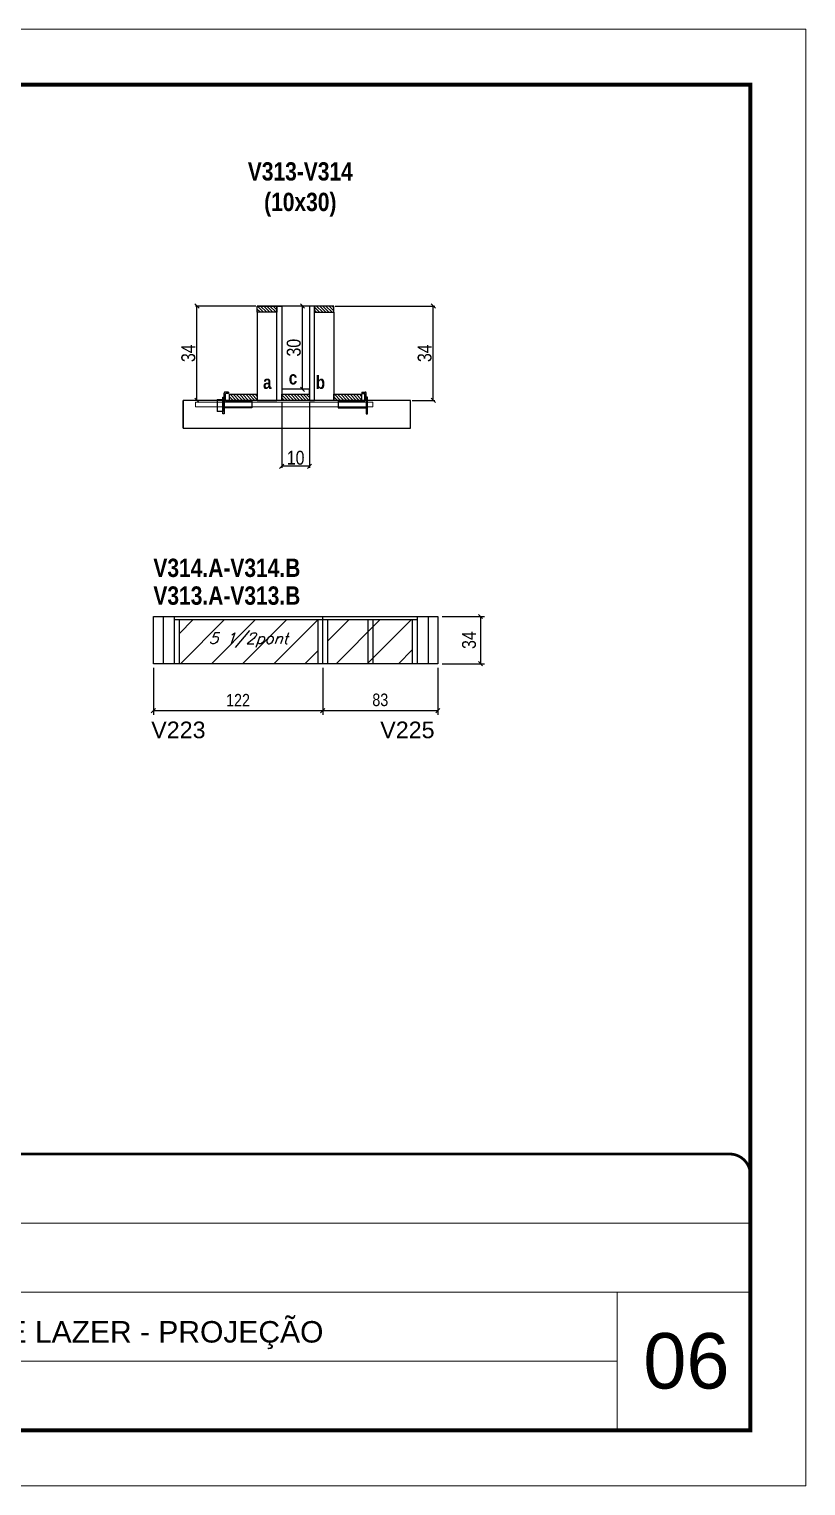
# Model space of a CAD drawing. Extents: x 13154 to 22413, y 1253 to 30260.
# Drawn here: x 15678 to 16238, y 27671 to 28721 of the extents above; entities that cross this region are included whole.
import ezdxf

# ---------------------------------------------------------------- set-up
doc = ezdxf.new("R2010")
doc.units = 0
doc.linetypes.add('CONTINUO', pattern=[0])
doc.linetypes.add('DASHED', pattern=[0.75, 0.5, -0.25])
for name, color, linetype in [('5', 5, 'Continuous'), ('barrote', 251, 'Continuous'), ('COTA', 241, 'Continuous'), ('detalhes', 4, 'Continuous'), ('NOMENCLATURA', 7, 'Continuous'), ('Painéis', 200, 'Continuous'), ('presilha', 1, 'Continuous'), ('SARR_2.2x10', 60, 'Continuous'), ('SARR_2.2x7', 40, 'Continuous'), ('SARR_3.5x7', 81, 'Continuous'), ('texto', 7, 'Continuous')]:
    doc.layers.add(name, color=color, linetype=linetype)
for name, color, linetype, lineweight in [('CARIMBO', 255, 'Continuous', 9), ('CONCRETO', 251, 'Continuous', 25), ('Folhas', 255, 'Continuous', 9), ('Hachura', 251, 'Continuous', 9), ('SARRAFO DE PRESSAO', 251, 'DASHED', 9), ('SCO-___-LAJ', 2, 'Continuous', 0)]:
    doc.layers.add(name, color=color, linetype=linetype, lineweight=lineweight)
doc.styles.add('ARIAL', font='arial.ttf')
doc.styles.add('COTA TECNICA', font='techl___.ttf', dxfattribs={"height": 10})
doc.styles.add('COTA TECNICA 2X', font='techl___.ttf', dxfattribs={"height": 10})
doc.styles.add('COTA TECNICA-50', font='techl___.ttf', dxfattribs={"height": 9})
doc.styles.add('Romans', font='romans.shx')
doc.styles.get("Standard").update_dxf_attribs({"font": 'arial.ttf'})
doc.styles.add('TECNICA', font='techb___.ttf', dxfattribs={"height": 10})
doc.dimstyles.new('COTA PAINEL-50', dxfattribs={"dimtxt": 9, "dimasz": 3, "dimexe": 3, "dimexo": 3, "dimgap": 3, "dimtad": 1, "dimdec": 1, "dimzin": 12, "dimdsep": 46, "dimtxsty": 'COTA TECNICA-50', "dimblk1": 'OBLIQUE', "dimblk2": 'OBLIQUE', "dimsah": 1, "dimcen": 0.9, "dimclrd": 4, "dimclre": 4, "dimclrt": 240, "dimadec": 1, "dimazin": 3, "dimtfac": 1, "dimtdec": 1, "dimtmove": 0, "dimatfit": 3, "dimfxl": 1, "dimtolj": 1, "dimtzin": 12, "dimarcsym": 0})
doc.dimstyles.new('PAINEL', dxfattribs={"dimtxt": 10, "dimasz": 3, "dimexe": 3, "dimexo": 3, "dimgap": 3, "dimtad": 1, "dimdec": 1, "dimzin": 12, "dimdsep": 46, "dimtxsty": 'COTA TECNICA', "dimblk1": 'OBLIQUE', "dimblk2": 'OBLIQUE', "dimsah": 1, "dimcen": 0.9, "dimclrd": 4, "dimclre": 4, "dimclrt": 240, "dimadec": 1, "dimazin": 3, "dimtfac": 1, "dimtdec": 1, "dimtmove": 0, "dimatfit": 3, "dimfxl": 1, "dimtolj": 1, "dimtzin": 12, "dimarcsym": 0})
doc.dimstyles.new('SECAO', dxfattribs={"dimscale": 0.333333, "dimtxt": 5, "dimasz": 9, "dimexe": 3, "dimexo": 3, "dimgap": 3, "dimtad": 1, "dimdec": 1, "dimlfac": 0.5, "dimzin": 12, "dimdsep": 46, "dimtxsty": 'COTA TECNICA 2X', "dimblk1": 'OBLIQUE', "dimblk2": 'OBLIQUE', "dimsah": 1, "dimcen": 0.9, "dimclrd": 4, "dimclre": 4, "dimclrt": 240, "dimadec": 1, "dimazin": 3, "dimtfac": 1, "dimtdec": 1, "dimtmove": 0, "dimatfit": 3, "dimfxl": 1, "dimtolj": 1, "dimtzin": 12, "dimarcsym": 0})

# ---------------------------------------------------------------- blocks, each defined once
blk = doc.blocks.new('9999999999')
at = {"color": 30, "linetype": 'CONTINUO'}
for p, q in [((98564.6, 34379.6), (99584, 34379.6)), ((98564.6, 34329.8), (99488, 34329.8)), ((99584, 34329.8), (99488, 34329.8)), ((99488, 34329.8), (99488, 34230.2)), ((98564.6, 34280), (99488, 34280))]:
    blk.add_line(p, q, dxfattribs=at)
at = {"color": 30, "linetype": 'CONTINUO', "const_width": 2}
blk.add_lwpolyline([(99584, 34230.2), (99584, 34414.4, 0.414214), (99569, 34429.4), (98229, 34429.4, 0.414214), (98214, 34414.4), (98214, 34245.2, 0.414214), (98229, 34230.2), (99584, 34230.2)], format="xyb", dxfattribs=at)
at = {"layer": 'Folhas'}
blk.add_lwpolyline([(98139, 34190.2), (99624, 34190.2), (99624, 35240.2), (98139, 35240.2)], close=True, dxfattribs=at)
at = {"layer": 'Folhas', "color": 30, "const_width": 3}
blk.add_lwpolyline([(98214, 34230.2), (99584, 34230.2), (99584, 35200.2), (98214, 35200.2)], close=True, dxfattribs=at)
at = {"color": 7, "linetype": 'Continuous', "ltscale": 5, "style": 'ARIAL'}
blk.add_text('BUSINESS CENTER E LAZER - PROJEÇÃO', height=15.483, dxfattribs=at).set_placement((98837.7, 34293.5))
blk = doc.blocks.new('_Oblique')
at = {"color": 0, "linetype": 'ByBlock', "lineweight": -2}
blk.add_line((-0.5, -0.5), (0.5, 0.5), dxfattribs=at)
blk = doc.blocks.new('*D259')
at = {"layer": 'COTA', "color": 4, "lineweight": -2, "transparency": 16777216}
for p, q in [((15860.2, 28452), (15860.2, 28404.5)), ((15880.2, 28452), (15880.2, 28404.5)), ((15880.2, 28405.5), (15860.2, 28405.5))]:
    blk.add_line(p, q, dxfattribs=at)
at = {"layer": 'Defpoints', "color": 0, "transparency": 16777216}
for p in [(15860.2, 28453), (15880.2, 28453), (15860.2, 28405.5)]:
    blk.add_point(p, dxfattribs=at)
at = {"layer": 'COTA', "color": 4, "lineweight": -2, "transparency": 16777216, "xscale": 3, "yscale": 3, "zscale": 3, "rotation": 180}
blk.add_blockref('_Oblique', (15860.2, 28405.5), dxfattribs=at)
at = {"layer": 'COTA', "color": 4, "lineweight": -2, "transparency": 16777216, "xscale": 3, "yscale": 3, "zscale": 3}
blk.add_blockref('_Oblique', (15880.2, 28405.5), dxfattribs=at)
at = {"layer": 'COTA', "color": 240, "transparency": 16777216, "insert": (15870.2, 28411.6), "char_height": 10, "attachment_point": 5, "style": 'COTA TECNICA 2X'}
blk.add_mtext('\\A1;10', dxfattribs=at)
blk = doc.blocks.new('PRESILHA METÁLICA 1')
at = {"layer": 'presilha'}
for p, q in [((7.5, 10.6), (7.5, 19.9)), ((12, 21), (8.6, 21)), ((9, 11.6), (9, 18.9)), ((12, 19.5), (9.6, 19.5)), ((12, 21), (12, 19.5)), ((0, 13), (6, 13)), ((0, 13), (0, 0)), ((6, 0), (0, 0)), ((6, 15.5), (7.5, 15.5)), ((6, -2.5), (6, 15.5)), ((6, 13), (6, 0)), ((7.5, 15.5), (7.5, -2.5)), ((37.5, 4.1), (7.5, 4.1)), ((37.5, 11), (9.6, 11)), ((37.5, 11), (37.5, 4.1)), ((7.5, -2.5), (6, -2.5))]:
    blk.add_line(p, q, dxfattribs=at)
for centre, radius, start, end in [((8.6, 19.9), 1.14, 90, 180), ((9.6, 18.9), 0.57, 90, 180), ((9.6, 11.6), 0.57, 180, 270)]:
    blk.add_arc(centre, radius, start, end, dxfattribs=at)
blk = doc.blocks.new('PRESILHA METÁLICA 2')
at = {"layer": 'presilha'}
for p, q in [((-5.2, 23.5), (-5.2, 22)), ((-5.2, 23.5), (-1.9, 23.5)), ((-5.2, 22), (-2.8, 22)), ((-2.2, 14.1), (-2.2, 21.4)), ((0.8, 18), (-0.8, 18)), ((-0.8, 18), (-0.8, 0)), ((-0.8, 14.6), (-0.8, 22.4)), ((0.8, 0), (0.8, 18)), ((-30.8, 13.5), (-30.8, 6.6)), ((-30.8, 13.5), (-2.8, 13.5)), ((-30.8, 6.6), (-0.8, 6.6)), ((-0.8, 0), (0.8, 0))]:
    blk.add_line(p, q, dxfattribs=at)
for centre, radius, start, end in [((-2.8, 21.4), 0.57, 0, 90), ((-1.9, 22.4), 1.14, 0, 90), ((-2.8, 14.1), 0.57, 270, 0)]:
    blk.add_arc(centre, radius, start, end, dxfattribs=at)
blk = doc.blocks.new('*D1363')
at = {"layer": 'COTA', "color": 4, "lineweight": -2, "transparency": 16777216}
for p, q in [((15898.8, 28521), (15970.4, 28521)), ((15969.4, 28453), (15969.4, 28521)), ((15954.1, 28453), (15970.4, 28453))]:
    blk.add_line(p, q, dxfattribs=at)
at = {"layer": 'Defpoints', "color": 0, "transparency": 16777216}
for p in [(15897.8, 28521), (15969.4, 28521), (15953.1, 28453)]:
    blk.add_point(p, dxfattribs=at)
at = {"layer": 'COTA', "color": 4, "lineweight": -2, "transparency": 16777216, "xscale": 3, "yscale": 3, "zscale": 3}
for p, rotation in [((15969.4, 28521), 90), ((15969.4, 28453), 270)]:
    blk.add_blockref('_Oblique', p, dxfattribs=dict(at, rotation=rotation))
at = {"layer": 'COTA', "color": 240, "transparency": 16777216, "insert": (15963.2, 28487), "char_height": 10, "attachment_point": 5, "rotation": 90, "style": 'COTA TECNICA 2X'}
blk.add_mtext('\\A1;34', dxfattribs=at)
blk = doc.blocks.new('*D1364')
at = {"layer": 'COTA', "color": 4, "lineweight": -2, "transparency": 16777216}
for p, q in [((15879.2, 28521), (15874.1, 28521)), ((15875.1, 28461), (15875.1, 28521)), ((15879.2, 28461), (15874.1, 28461))]:
    blk.add_line(p, q, dxfattribs=at)
at = {"layer": 'Defpoints', "color": 0, "transparency": 16777216}
for p in [(15875.1, 28521), (15880.2, 28521), (15880.2, 28461)]:
    blk.add_point(p, dxfattribs=at)
at = {"layer": 'COTA', "color": 4, "lineweight": -2, "transparency": 16777216, "xscale": 3, "yscale": 3, "zscale": 3}
for p, rotation in [((15875.1, 28521), 90), ((15875.1, 28461), 270)]:
    blk.add_blockref('_Oblique', p, dxfattribs=dict(at, rotation=rotation))
at = {"layer": 'COTA', "color": 240, "transparency": 16777216, "insert": (15868.9, 28491), "char_height": 10, "attachment_point": 5, "rotation": 90, "style": 'COTA TECNICA 2X'}
blk.add_mtext('\\A1;30', dxfattribs=at)
blk = doc.blocks.new('*D1327')
at = {"layer": 'COTA', "color": 4, "linetype": 'ByBlock', "lineweight": -2, "transparency": 16777216}
for p, q in [((15767.7, 28260.2), (15767.7, 28226.4)), ((15889.7, 28260.2), (15889.7, 28226.4)), ((15767.7, 28229.4), (15889.7, 28229.4))]:
    blk.add_line(p, q, dxfattribs=at)
at = {"layer": 'Defpoints', "color": 0, "linetype": 'ByBlock', "transparency": 16777216}
for p in [(15767.7, 28263.2), (15889.7, 28263.2), (15889.7, 28229.4)]:
    blk.add_point(p, dxfattribs=at)
at = {"layer": 'COTA', "color": 4, "linetype": 'ByBlock', "lineweight": -2, "transparency": 16777216, "xscale": 3, "yscale": 3, "zscale": 3, "rotation": 180}
blk.add_blockref('_Oblique', (15767.7, 28229.4), dxfattribs=at)
at = {"layer": 'COTA', "color": 4, "linetype": 'ByBlock', "lineweight": -2, "transparency": 16777216, "xscale": 3, "yscale": 3, "zscale": 3}
blk.add_blockref('_Oblique', (15889.7, 28229.4), dxfattribs=at)
at = {"layer": 'COTA', "color": 240, "linetype": 'ByBlock', "transparency": 16777216, "insert": (15828.7, 28236.9), "char_height": 9, "attachment_point": 5, "style": 'COTA TECNICA-50'}
blk.add_mtext('\\A1;122', dxfattribs=at)
blk = doc.blocks.new('*D1328')
at = {"layer": 'COTA', "color": 4, "linetype": 'ByBlock', "lineweight": -2, "transparency": 16777216}
for p, q in [((15889.7, 28260.2), (15889.7, 28226.4)), ((15972.7, 28260.2), (15972.7, 28226.4)), ((15889.7, 28229.4), (15972.7, 28229.4))]:
    blk.add_line(p, q, dxfattribs=at)
at = {"layer": 'Defpoints', "color": 0, "linetype": 'ByBlock', "transparency": 16777216}
for p in [(15889.7, 28263.2), (15972.7, 28263.2), (15972.7, 28229.4)]:
    blk.add_point(p, dxfattribs=at)
at = {"layer": 'COTA', "color": 4, "linetype": 'ByBlock', "lineweight": -2, "transparency": 16777216, "xscale": 3, "yscale": 3, "zscale": 3, "rotation": 180}
blk.add_blockref('_Oblique', (15889.7, 28229.4), dxfattribs=at)
at = {"layer": 'COTA', "color": 4, "linetype": 'ByBlock', "lineweight": -2, "transparency": 16777216, "xscale": 3, "yscale": 3, "zscale": 3}
blk.add_blockref('_Oblique', (15972.7, 28229.4), dxfattribs=at)
at = {"layer": 'COTA', "color": 240, "linetype": 'ByBlock', "transparency": 16777216, "insert": (15931.2, 28237.1), "char_height": 9, "attachment_point": 5, "style": 'COTA TECNICA-50'}
blk.add_mtext('\\A1;83', dxfattribs=at)
blk = doc.blocks.new('*D1329')
at = {"layer": 'COTA', "color": 4, "linetype": 'ByBlock', "lineweight": -2, "transparency": 16777216}
for p, q in [((15975.7, 28297.2), (16006.4, 28297.2)), ((16003.4, 28297.2), (16003.4, 28263.2)), ((15975.7, 28263.2), (16006.4, 28263.2))]:
    blk.add_line(p, q, dxfattribs=at)
at = {"layer": 'Defpoints', "color": 0, "linetype": 'ByBlock', "transparency": 16777216}
for p in [(15972.7, 28297.2), (15972.7, 28263.2), (16003.4, 28263.2)]:
    blk.add_point(p, dxfattribs=at)
at = {"layer": 'COTA', "color": 4, "linetype": 'ByBlock', "lineweight": -2, "transparency": 16777216, "xscale": 3, "yscale": 3, "zscale": 3}
for p, rotation in [((16003.4, 28297.2), 90), ((16003.4, 28263.2), 270)]:
    blk.add_blockref('_Oblique', p, dxfattribs=dict(at, rotation=rotation))
at = {"layer": 'COTA', "color": 240, "linetype": 'ByBlock', "transparency": 16777216, "insert": (15995.2, 28280.2), "char_height": 10, "attachment_point": 5, "rotation": 90, "style": 'COTA TECNICA'}
blk.add_mtext('\\A1;34', dxfattribs=at)
blk = doc.blocks.new('*D1330')
at = {"layer": 'COTA', "color": 4, "lineweight": -2, "transparency": 16777216}
for p, q in [((15841.6, 28521), (15798.1, 28521)), ((15799.1, 28453), (15799.1, 28521)), ((15812.7, 28453), (15798.1, 28453))]:
    blk.add_line(p, q, dxfattribs=at)
at = {"layer": 'Defpoints', "color": 0, "transparency": 16777216}
for p in [(15799.1, 28521), (15842.6, 28521), (15813.7, 28453)]:
    blk.add_point(p, dxfattribs=at)
at = {"layer": 'COTA', "color": 4, "lineweight": -2, "transparency": 16777216, "xscale": 3, "yscale": 3, "zscale": 3}
for p, rotation in [((15799.1, 28521), 90), ((15799.1, 28453), 270)]:
    blk.add_blockref('_Oblique', p, dxfattribs=dict(at, rotation=rotation))
at = {"layer": 'COTA', "color": 240, "transparency": 16777216, "insert": (15792.9, 28487), "char_height": 10, "attachment_point": 5, "rotation": 90, "style": 'COTA TECNICA 2X'}
blk.add_mtext('\\A1;34', dxfattribs=at)

msp = doc.modelspace()

# ---------------------------------------------------------------- hatches: boundary and pattern name
at = {"layer": 'Hachura', "linetype": 'ByBlock'}
h = msp.add_hatch(dxfattribs=at)
h.set_pattern_fill('ANSI31', color=256, scale=5)
h.set_pattern_definition([(45, (-115866.62, -5371.03), (-11.2253202, 11.2253202), [])])
h.paths.add_polyline_path([(15886.2, 28295.02), (15786.2, 28295.02), (15786.2, 28263.22), (15886.2, 28263.22)])
h.paths.add_polyline_path([(15893.2, 28263.22), (15922.26, 28263.22), (15922.26, 28295.02), (15893.2, 28295.02)])
h.paths.add_polyline_path([(15925.76, 28295.02), (15925.76, 28263.22), (15954.2, 28263.22), (15954.2, 28295.02)])
h.paths.add_polyline_path([(15925.76, 28295.02), (15922.26, 28295.02), (15922.26, 28263.22), (15925.76, 28263.22)])
at = {"layer": 'SARR_2.2x10'}
h = msp.add_hatch(dxfattribs=at)
h.set_pattern_fill('ANSI31', color=256, scale=0.5, angle=90)
h.set_pattern_definition([(135, (49016.1287, -95059.1907), (-1.122532015, -1.122532015), [])])
h.paths.add_polyline_path([(15822.59, 28457.38), (15822.59, 28452.98), (15842.59, 28452.98), (15842.59, 28457.38)])
h = msp.add_hatch(dxfattribs=at)
h.set_pattern_fill('ANSI31', color=256, scale=0.5, angle=90)
h.set_pattern_definition([(135, (49091.3287, -95059.1907), (-1.122532015, -1.122532015), [])])
h.paths.add_polyline_path([(15897.79, 28457.38), (15897.79, 28452.98), (15917.79, 28452.98), (15917.79, 28457.38)])
at = {"layer": 'SARR_2.2x7'}
h = msp.add_hatch(dxfattribs=at)
h.set_pattern_fill('ANSI31', color=256, scale=0.5, angle=90)
h.set_pattern_definition([(135, (49020.1287, -94995.5907), (-1.122532015, -1.122532015), [])])
h.paths.add_polyline_path([(15856.59, 28520.98), (15856.59, 28516.58), (15842.59, 28516.58), (15842.59, 28520.98)])
h = msp.add_hatch(dxfattribs=at)
h.set_pattern_fill('ANSI31', color=256, scale=0.5, angle=90)
h.set_pattern_definition([(135, (49002.1287, -94995.5907), (-1.122532015, -1.122532015), [])])
h.paths.add_polyline_path([(15883.79, 28520.98), (15883.79, 28516.58), (15897.79, 28516.58), (15897.79, 28520.98)])
h = msp.add_hatch(dxfattribs=at)
h.set_pattern_fill('ANSI31', color=256, scale=0.5, angle=90)
h.set_pattern_definition([(135, (49095.7287, -95059.1907), (-1.122532015, -1.122532015), [])])
h.paths.add_polyline_path([(15860.19, 28457.38), (15860.19, 28452.98), (15880.19, 28452.98), (15880.19, 28457.38)])

# ---------------------------------------------------------------- linework, layer by layer
at = {"layer": 'barrote'}
msp.add_lwpolyline([(15789.13, 28432.98), (15953.05, 28432.98), (15953.05, 28452.98), (15789.13, 28452.98)], close=True, dxfattribs=at)
at = {"layer": 'CONCRETO', "linetype": 'Continuous'}
msp.add_line((15880.19, 28520.98), (15842.59, 28520.98), dxfattribs=at)
at = {"layer": 'detalhes', "color": 250}
msp.add_line((15789.13, 28432.98), (15789.13, 28452.98), dxfattribs=at)
at = {"layer": 'Painéis', "linetype": 'Continuous'}
for p, q in [((15767.7, 28263.22), (15767.7, 28297.22)), ((15767.7, 28297.22), (15972.7, 28297.22)), ((15889.7, 28263.22), (15889.7, 28297.22)), ((15972.7, 28297.22), (15972.7, 28263.22)), ((15972.7, 28263.22), (15767.7, 28263.22))]:
    msp.add_line(p, q, dxfattribs=at)
for points in [[(15856.59, 28452.98), (15856.59, 28520.98), (15860.19, 28520.98), (15860.19, 28452.98)], [(15883.79, 28452.98), (15883.79, 28520.98), (15880.19, 28520.98), (15880.19, 28452.98)], [(15880.19, 28460.98), (15860.19, 28460.98), (15860.19, 28457.38), (15880.19, 28457.38)]]:
    msp.add_lwpolyline(points, close=True, dxfattribs=at)
at = {"layer": 'SARR_2.2x10'}
for points in [[(15822.59, 28457.38), (15842.59, 28457.38), (15842.59, 28452.98), (15822.59, 28452.98)], [(15897.79, 28457.38), (15917.79, 28457.38), (15917.79, 28452.98), (15897.79, 28452.98)]]:
    msp.add_lwpolyline(points, close=True, dxfattribs=at)
at = {"layer": 'SARR_2.2x7', "linetype": 'Continuous'}
for p, q in [((15774.7, 28297.22), (15774.7, 28263.22)), ((15782.7, 28295.02), (15889.7, 28295.02)), ((15889.7, 28295.02), (15957.7, 28295.02)), ((15965.7, 28297.22), (15965.7, 28263.22))]:
    msp.add_line(p, q, dxfattribs=at)
at = {"layer": 'SARR_2.2x7', "elevation": 0}
for points in [[(15842.59, 28520.98), (15856.59, 28520.98), (15856.59, 28516.58), (15842.59, 28516.58)], [(15897.79, 28520.98), (15883.79, 28520.98), (15883.79, 28516.58), (15897.79, 28516.58)]]:
    msp.add_lwpolyline(points, close=True, dxfattribs=at)
at = {"layer": 'SARR_2.2x7'}
msp.add_lwpolyline([(15860.19, 28457.38), (15880.19, 28457.38), (15880.19, 28452.98), (15860.19, 28452.98)], close=True, dxfattribs=at)
at = {"layer": 'SARR_3.5x7'}
for p, q in [((15782.7, 28297.22), (15782.7, 28263.22)), ((15786.2, 28295.02), (15786.2, 28263.22)), ((15886.2, 28295.02), (15886.2, 28263.22)), ((15893.2, 28295.02), (15893.2, 28263.22)), ((15922.26, 28295.02), (15922.26, 28263.22)), ((15925.76, 28295.02), (15925.76, 28263.22)), ((15954.2, 28295.02), (15954.2, 28263.22)), ((15957.7, 28297.22), (15957.7, 28263.22))]:
    msp.add_line(p, q, dxfattribs=at)
for points in [[(15856.59, 28516.58), (15842.59, 28516.58), (15842.59, 28452.98), (15856.59, 28452.98)], [(15883.79, 28516.58), (15897.79, 28516.58), (15897.79, 28452.98), (15883.79, 28452.98)]]:
    msp.add_lwpolyline(points, close=True, dxfattribs=at)
at = {"layer": 'SCO-___-LAJ', "color": 1}
msp.add_lwpolyline([(15798.14, 28451.65), (15925.9, 28451.65), (15925.9, 28448.45), (15798.14, 28448.45)], close=True, dxfattribs=at)

# ---------------------------------------------------------------- block references
at = {"layer": 'presilha', "xscale": 0.6666666666666666, "yscale": 0.6666666666666666, "zscale": 0.6666666666666666}
for name, p in [('PRESILHA METÁLICA 1', (15813.72, 28445.01)), ('PRESILHA METÁLICA 2', (15921.47, 28443.35))]:
    msp.add_blockref(name, p, dxfattribs=at)
at = {"layer": 'SARRAFO DE PRESSAO', "color": 6, "linetype": 'ByBlock'}
msp.add_blockref('9999999999', (-83386.1, -6519.61), dxfattribs=at)

# ---------------------------------------------------------------- texts
at = {"layer": '5', "linetype": 'Continuous'}
for s, p in [('V223', (15766.14, 28209.5)), ('V225', (15931.17, 28209.5))]:
    msp.add_text(s, height=12, rotation=0.00004, dxfattribs=at).set_placement(p)
at = {"layer": 'CARIMBO', "style": 'ARIAL'}
msp.add_text('06', height=40, dxfattribs=at).set_placement((16120.74, 27740.74))
at = {"layer": 'detalhes', "style": 'TECNICA'}
for s, p in [('a', (15846.72, 28461.27)), ('c', (15865.24, 28464.45)), ('b', (15884.69, 28461.26))]:
    msp.add_text(s, height=9.6, dxfattribs=at).set_placement(p)
at = {"layer": 'NOMENCLATURA', "style": 'TECNICA'}
for s, p in [('V314.A-V314.B', (15767.7, 28325.74)), ('V313.A-V313.B', (15767.7, 28305.74))]:
    msp.add_text(s, height=13.2, dxfattribs=at).set_placement(p)
at = {"layer": 'NOMENCLATURA', "insert": (15873.56, 28624.68), "char_height": 13.2, "attachment_point": 2, "style": 'TECNICA'}
msp.add_mtext_dynamic_manual_height_columns('V313-V314\\P(10x30)', width=300.2766, gutter_width=1, heights=[0], dxfattribs=at)
at = {"layer": 'texto', "color": 2, "insert": (15836.2, 28280.22), "char_height": 8, "attachment_point": 5, "style": 'Romans'}
msp.add_mtext('{\\Q19;\\C256;5 1/2pont}', dxfattribs=at)

# ---------------------------------------------------------------- dimensions: what is measured, and where the dimension line sits
at = {"layer": 'COTA'}
for base, p1, p2, picture, middle in [((15799.07, 28520.98), (15813.72, 28452.98), (15842.59, 28520.98), '*D1330', (15792.85, 28486.98)), ((15875.12, 28520.98), (15880.19, 28460.98), (15880.19, 28520.98), '*D1364', (15868.9, 28490.98)), ((15969.41, 28520.98), (15953.05, 28452.98), (15897.79, 28520.98), '*D1363', (15963.19, 28486.98))]:
    dim = msp.add_linear_dim(base=base, p1=p1, p2=p2, angle=90, dimstyle='SECAO', dxfattribs=at)
    dim.commit()
    dim.dimension.update_dxf_attribs({"geometry": picture, "text_midpoint": middle})
dim = msp.add_linear_dim(base=(15860.19, 28405.51), p1=(15880.19, 28452.98), p2=(15860.19, 28452.98), angle=180, dimstyle='SECAO', dxfattribs=at)
dim.commit()
dim.dimension.update_dxf_attribs({"geometry": '*D259', "text_midpoint": (15870.19, 28405.51), "dimtype": 160})
at = {"layer": 'COTA', "linetype": 'ByBlock'}
dim = msp.add_linear_dim(base=(16003.42, 28263.22), p1=(15972.7, 28297.22), p2=(15972.7, 28263.22), angle=90, dimstyle='PAINEL', dxfattribs=at)
dim.commit()
dim.dimension.update_dxf_attribs({"geometry": '*D1329', "text_midpoint": (15995.2, 28280.22)})
dim = msp.add_linear_dim(base=(15889.7, 28229.39), p1=(15767.7, 28263.22), p2=(15889.7, 28263.22), angle=180, dimstyle='COTA PAINEL-50', override={"dimarcsym": 1}, dxfattribs=at)
dim.commit()
dim.dimension.update_dxf_attribs({"geometry": '*D1327', "text_midpoint": (15828.7, 28236.95)})
dim = msp.add_linear_dim(base=(15972.7, 28229.39), p1=(15889.7, 28263.22), p2=(15972.7, 28263.22), dimstyle='COTA PAINEL-50', override={"dimarcsym": 1}, dxfattribs=at)
dim.commit()
dim.dimension.update_dxf_attribs({"geometry": '*D1328', "text_midpoint": (15931.2, 28237.11)})

doc.saveas('drawing.dxf')
